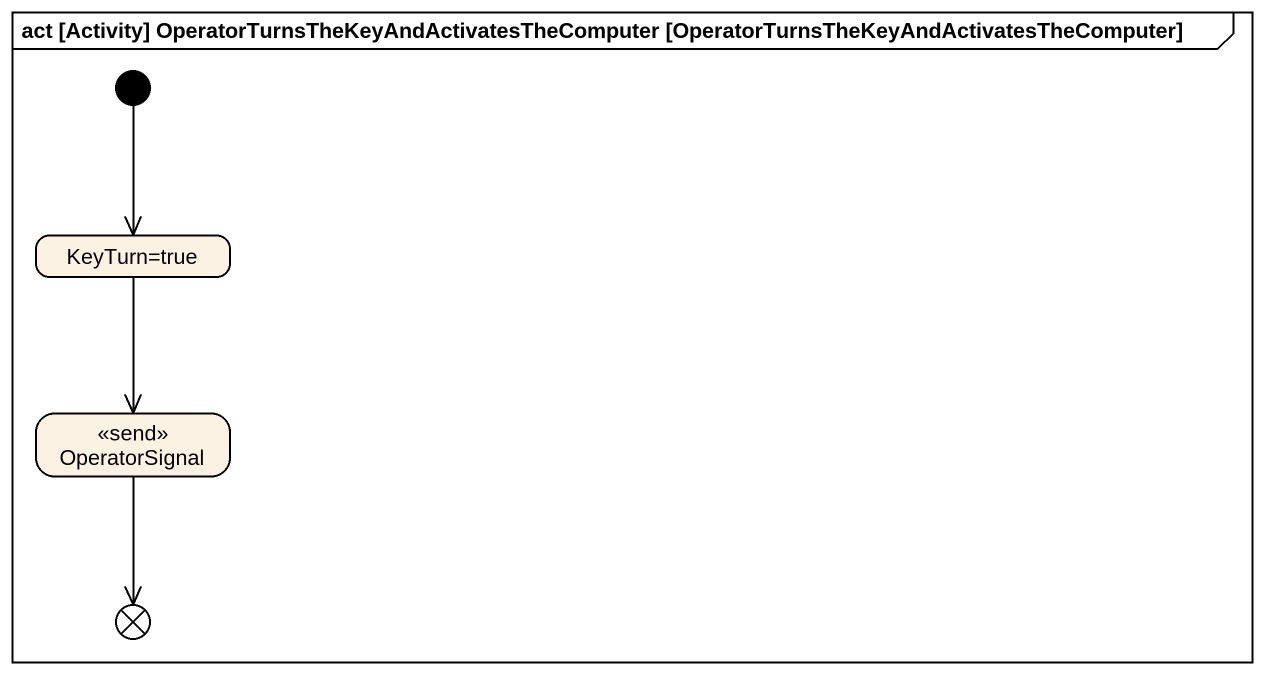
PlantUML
@startuml
mainframe act [Activity] OperatorTurnsTheKeyAndActivatesTheComputer [OperatorTurnsTheKeyAndActivatesTheComputer]
hide empty description
state "KeyTurn=true" as KeyTurn_true
state OperatorSignal <<send>>
state flowfinal1 <<end>>
[*] --> KeyTurn_true
KeyTurn_true --> OperatorSignal
OperatorSignal --> flowfinal1
@enduml
